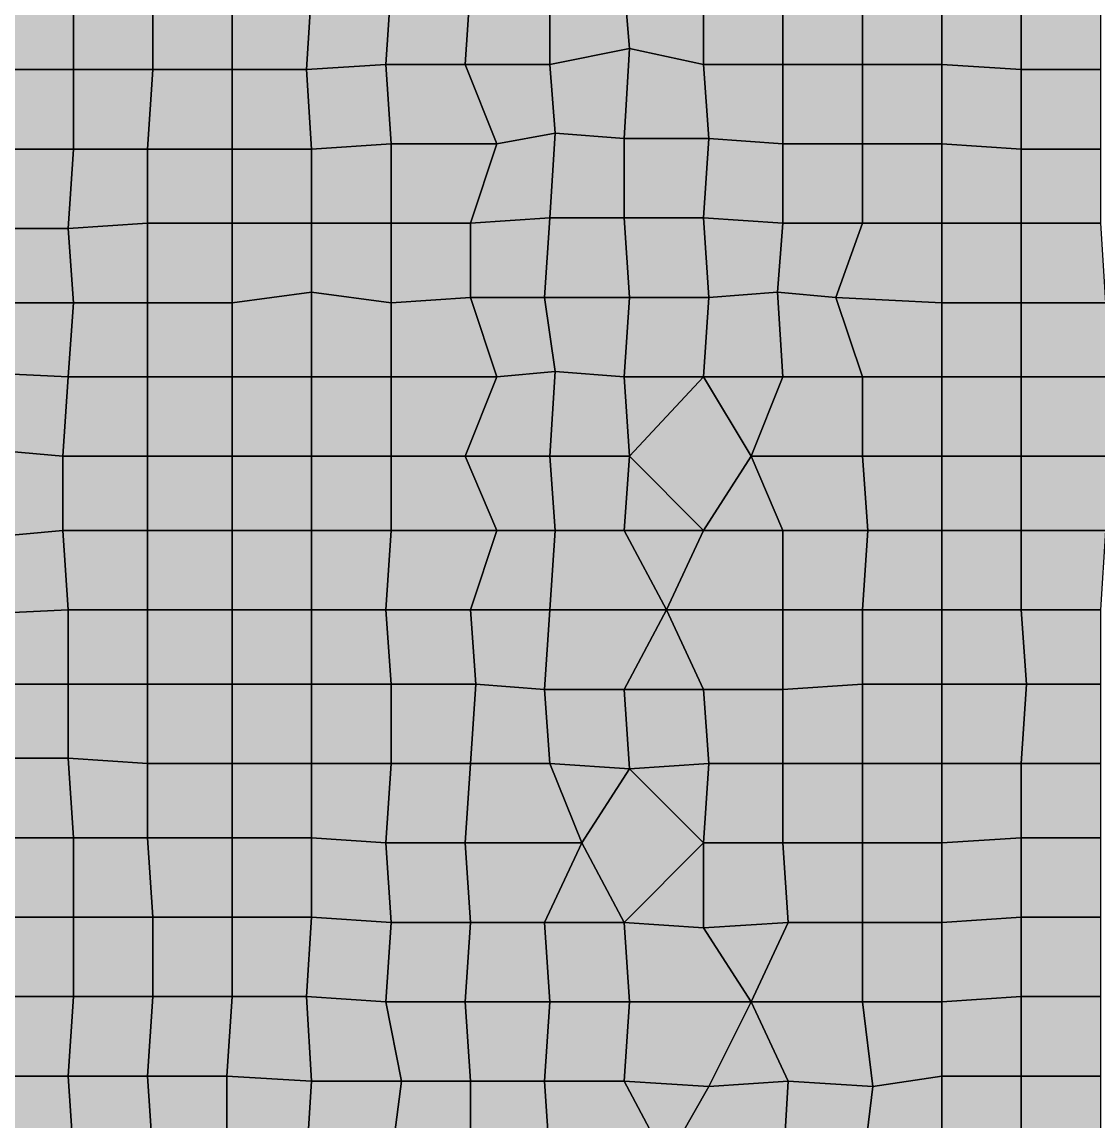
# Model space of a CAD drawing. Header units: metres. Extents: x -7480 to 79269, y -9100 to 45880.
# Drawn here: x 26166 to 30230, y 5750 to 9900 of the extents above; entities that cross this region are included whole.
import ezdxf

# ---------------------------------------------------------------- set-up
doc = ezdxf.new("R2010")
doc.units = ezdxf.units.M
for name, color, linetype in [('COLOR_1', 1, 'Continuous'), ('COLOR_181', 181, 'Continuous'), ('COLOR_3', 3, 'Continuous'), ('COLOR_5', 5, 'Continuous')]:
    doc.layers.add(name, color=color, linetype=linetype)

msp = doc.modelspace()

# ---------------------------------------------------------------- hatches: boundary and pattern name
at = {"layer": 'COLOR_1'}
for points in [[(26060, 9720), (26360, 9720), (26360, 10020), (26060, 10020)], [(26360, 9720), (26660, 9720), (26660, 10020), (26360, 10020)], [(26040, 9420), (26360, 9420), (26360, 9720), (26060, 9720)], [(26640, 9420), (26960, 9420), (26960, 9720), (26660, 9720)], [(26040, 9420), (26060, 9120), (26340, 9120), (26360, 9420)], [(26060, 9120), (26080, 8840), (26360, 8840), (26340, 9120)], [(26020, 7400), (26060, 7120), (26340, 7120), (26340, 7400)], [(26040, 6820), (26360, 6820), (26340, 7120), (26060, 7120)], [(26040, 6820), (26060, 6520), (26360, 6520), (26360, 6820)], [(26640, 6820), (26660, 6520), (26960, 6520), (26960, 6820)], [(26060, 6220), (26360, 6220), (26360, 6520), (26060, 6520)], [(26360, 6220), (26660, 6220), (26660, 6520), (26360, 6520)]]:
    msp.add_hatch(color=256, dxfattribs=at).paths.add_polyline_path(points)
at = {"layer": 'COLOR_181'}
for points in [[(26660, 9720), (26960, 9720), (26960, 10020), (26660, 10020)], [(26960, 9720), (27240, 9720), (27260, 10020), (26960, 10020)], [(27240, 9720), (27540, 9740), (27560, 10040), (27260, 10020)], [(27540, 9740), (27840, 9740), (27860, 10040), (27560, 10040)], [(27840, 9740), (28160, 9740), (28160, 10040), (27860, 10040)], [(28160, 9740), (28460, 9800), (28440, 10040), (28160, 10040)], [(28440, 10040), (28460, 9800), (28740, 9740), (28740, 10040)], [(28740, 9740), (29040, 9740), (29040, 10040), (28740, 10040)], [(29040, 9740), (29340, 9740), (29340, 10040), (29040, 10040)], [(29340, 9740), (29640, 9740), (29640, 10040), (29340, 10040)], [(29640, 9740), (29940, 9720), (29940, 10020), (29640, 10040)], [(29940, 9720), (30240, 9720), (30240, 10020), (29940, 10020)], [(28160, 9740), (28180, 9480), (28440, 9460), (28460, 9800)], [(28440, 9460), (28760, 9460), (28740, 9740), (28460, 9800)], [(26960, 9420), (27260, 9420), (27240, 9720), (26960, 9720)], [(27240, 9720), (27260, 9420), (27560, 9440), (27540, 9740)], [(27540, 9740), (27560, 9440), (27960, 9440), (27840, 9740)], [(27840, 9740), (27960, 9440), (28180, 9480), (28160, 9740)], [(28740, 9740), (28760, 9460), (29040, 9440), (29040, 9740)], [(29040, 9440), (29340, 9440), (29340, 9740), (29040, 9740)], [(29340, 9440), (29640, 9440), (29640, 9740), (29340, 9740)], [(29640, 9440), (29940, 9420), (29940, 9720), (29640, 9740)], [(29940, 9420), (30240, 9420), (30240, 9720), (29940, 9720)], [(27860, 9140), (28160, 9160), (28180, 9480), (27960, 9440)], [(28160, 9160), (28440, 9160), (28440, 9460), (28180, 9480)], [(27260, 9140), (27560, 9140), (27560, 9440), (27260, 9420)], [(27560, 9140), (27860, 9140), (27960, 9440), (27560, 9440)], [(28440, 9160), (28740, 9160), (28760, 9460), (28440, 9460)], [(28740, 9160), (29040, 9140), (29040, 9440), (28760, 9460)], [(29040, 9140), (29340, 9140), (29340, 9440), (29040, 9440)], [(29340, 9140), (29640, 9140), (29640, 9440), (29340, 9440)], [(29640, 9140), (29940, 9140), (29940, 9420), (29640, 9440)], [(26640, 9140), (26960, 9140), (26960, 9420), (26640, 9420)], [(26960, 9140), (27260, 9140), (27260, 9420), (26960, 9420)], [(29940, 9140), (30240, 9140), (30240, 9420), (29940, 9420)], [(26640, 8840), (26960, 8840), (26960, 9140), (26640, 9140)], [(26960, 8840), (27260, 8880), (27260, 9140), (26960, 9140)], [(27260, 8880), (27560, 8840), (27560, 9140), (27260, 9140)], [(27560, 8840), (27860, 8860), (27860, 9140), (27560, 9140)], [(27860, 8860), (28140, 8860), (28160, 9160), (27860, 9140)], [(28140, 8860), (28460, 8860), (28440, 9160), (28160, 9160)], [(28440, 9160), (28460, 8860), (28760, 8860), (28740, 9160)], [(28740, 9160), (28760, 8860), (29020, 8880), (29040, 9140)], [(29020, 8880), (29240, 8860), (29340, 9140), (29040, 9140)], [(29240, 8860), (29640, 8840), (29640, 9140), (29340, 9140)], [(29640, 8840), (29940, 8840), (29940, 9140), (29640, 9140)], [(29940, 8840), (30260, 8840), (30240, 9140), (29940, 9140)], [(26640, 8560), (26960, 8560), (26960, 8840), (26640, 8840)], [(26960, 8560), (27260, 8560), (27260, 8880), (26960, 8840)], [(27260, 8560), (27560, 8560), (27560, 8840), (27260, 8880)], [(27560, 8560), (27960, 8560), (27860, 8860), (27560, 8840)], [(27860, 8860), (27960, 8560), (28180, 8580), (28140, 8860)], [(28140, 8860), (28180, 8580), (28440, 8560), (28460, 8860)], [(28440, 8560), (28740, 8560), (28760, 8860), (28460, 8860)], [(28740, 8560), (29040, 8560), (29020, 8880), (28760, 8860)], [(29020, 8880), (29040, 8560), (29340, 8560), (29240, 8860)], [(29240, 8860), (29340, 8560), (29640, 8560), (29640, 8840)], [(29640, 8560), (29940, 8560), (29940, 8840), (29640, 8840)], [(29940, 8560), (30260, 8560), (30260, 8840), (29940, 8840)], [(26640, 8260), (26960, 8260), (26960, 8560), (26640, 8560)], [(26960, 8260), (27260, 8260), (27260, 8560), (26960, 8560)], [(27260, 8260), (27560, 8260), (27560, 8560), (27260, 8560)], [(27560, 8260), (27840, 8260), (27960, 8560), (27560, 8560)], [(27840, 8260), (28160, 8260), (28180, 8580), (27960, 8560)], [(28160, 8260), (28460, 8260), (28440, 8560), (28180, 8580)], [(28440, 8560), (28460, 8260), (28740, 8560)], [(28460, 8260), (28740, 7980), (28920, 8260), (28740, 8560)], [(28740, 8560), (28920, 8260), (29040, 8560)], [(28920, 8260), (29340, 8260), (29340, 8560), (29040, 8560)], [(29340, 8260), (29640, 8260), (29640, 8560), (29340, 8560)], [(29640, 8260), (29940, 8260), (29940, 8560), (29640, 8560)], [(29940, 8260), (30260, 8260), (30260, 8560), (29940, 8560)], [(26640, 7980), (26960, 7980), (26960, 8260), (26640, 8260)], [(26960, 7980), (27260, 7980), (27260, 8260), (26960, 8260)], [(27260, 7980), (27560, 7980), (27560, 8260), (27260, 8260)], [(27560, 7980), (27960, 7980), (27840, 8260), (27560, 8260)], [(27840, 8260), (27960, 7980), (28180, 7980), (28160, 8260)], [(28160, 8260), (28180, 7980), (28440, 7980), (28460, 8260)], [(28440, 7980), (28740, 7980), (28460, 8260)], [(28740, 7980), (29040, 7980), (28920, 8260)], [(28920, 8260), (29040, 7980), (29360, 7980), (29340, 8260)], [(29340, 8260), (29360, 7980), (29640, 7980), (29640, 8260)], [(29640, 7980), (29940, 7980), (29940, 8260), (29640, 8260)], [(29940, 7980), (30260, 7980), (30260, 8260), (29940, 8260)], [(26640, 7680), (26960, 7680), (26960, 7980), (26640, 7980)], [(26960, 7680), (27260, 7680), (27260, 7980), (26960, 7980)], [(27260, 7680), (27540, 7680), (27560, 7980), (27260, 7980)], [(27540, 7680), (27860, 7680), (27960, 7980), (27560, 7980)], [(27860, 7680), (28160, 7680), (28180, 7980), (27960, 7980)], [(28160, 7680), (28600, 7680), (28440, 7980), (28180, 7980)], [(28440, 7980), (28600, 7680), (28740, 7980)], [(28600, 7680), (29040, 7680), (29040, 7980), (28740, 7980)], [(29040, 7680), (29340, 7680), (29360, 7980), (29040, 7980)], [(29340, 7680), (29640, 7680), (29640, 7980), (29360, 7980)], [(29640, 7680), (29940, 7680), (29940, 7980), (29640, 7980)], [(29940, 7680), (30240, 7680), (30260, 7980), (29940, 7980)], [(26640, 7400), (26960, 7400), (26960, 7680), (26640, 7680)], [(26960, 7400), (27260, 7400), (27260, 7680), (26960, 7680)], [(27260, 7400), (27560, 7400), (27540, 7680), (27260, 7680)], [(27540, 7680), (27560, 7400), (27880, 7400), (27860, 7680)], [(27860, 7680), (27880, 7400), (28140, 7380), (28160, 7680)], [(28140, 7380), (28440, 7380), (28600, 7680), (28160, 7680)], [(28440, 7380), (28740, 7380), (28600, 7680)], [(28600, 7680), (28740, 7380), (29040, 7380), (29040, 7680)], [(29040, 7380), (29340, 7400), (29340, 7680), (29040, 7680)], [(29340, 7400), (29640, 7400), (29640, 7680), (29340, 7680)], [(29640, 7400), (29960, 7400), (29940, 7680), (29640, 7680)], [(29940, 7680), (29960, 7400), (30240, 7400), (30240, 7680)], [(26640, 7100), (26960, 7100), (26960, 7400), (26640, 7400)], [(26960, 7100), (27260, 7100), (27260, 7400), (26960, 7400)], [(27260, 7100), (27560, 7100), (27560, 7400), (27260, 7400)], [(27560, 7100), (27860, 7100), (27880, 7400), (27560, 7400)], [(27860, 7100), (28160, 7100), (28140, 7380), (27880, 7400)], [(29040, 7100), (29340, 7100), (29340, 7400), (29040, 7380)], [(29340, 7100), (29640, 7100), (29640, 7400), (29340, 7400)], [(29640, 7100), (29940, 7100), (29960, 7400), (29640, 7400)], [(29940, 7100), (30240, 7100), (30240, 7400), (29960, 7400)], [(28140, 7380), (28160, 7100), (28460, 7080), (28440, 7380)], [(28440, 7380), (28460, 7080), (28760, 7100), (28740, 7380)], [(28740, 7380), (28760, 7100), (29040, 7100), (29040, 7380)], [(26640, 6820), (26960, 6820), (26960, 7100), (26640, 7100)], [(26960, 6820), (27260, 6820), (27260, 7100), (26960, 7100)], [(27260, 6820), (27540, 6800), (27560, 7100), (27260, 7100)], [(27540, 6800), (27840, 6800), (27860, 7100), (27560, 7100)], [(27840, 6800), (28280, 6800), (28160, 7100), (27860, 7100)], [(28160, 7100), (28280, 6800), (28460, 7080)], [(28460, 7080), (28740, 6800), (28760, 7100)], [(28740, 6800), (29040, 6800), (29040, 7100), (28760, 7100)], [(29040, 6800), (29340, 6800), (29340, 7100), (29040, 7100)], [(29340, 6800), (29640, 6800), (29640, 7100), (29340, 7100)], [(29640, 6800), (29940, 6820), (29940, 7100), (29640, 7100)], [(29940, 6820), (30240, 6820), (30240, 7100), (29940, 7100)], [(28280, 6800), (28440, 6500), (28740, 6800), (28460, 7080)], [(26960, 6520), (27260, 6520), (27260, 6820), (26960, 6820)], [(27260, 6520), (27560, 6500), (27540, 6800), (27260, 6820)], [(29640, 6500), (29940, 6520), (29940, 6820), (29640, 6800)], [(29940, 6520), (30240, 6520), (30240, 6820), (29940, 6820)], [(27540, 6800), (27560, 6500), (27860, 6500), (27840, 6800)], [(27840, 6800), (27860, 6500), (28140, 6500), (28280, 6800)], [(28140, 6500), (28440, 6500), (28280, 6800)], [(28440, 6500), (28740, 6480), (28740, 6800)], [(28740, 6480), (29060, 6500), (29040, 6800), (28740, 6800)], [(29040, 6800), (29060, 6500), (29340, 6500), (29340, 6800)], [(29340, 6500), (29640, 6500), (29640, 6800), (29340, 6800)], [(26660, 6220), (26960, 6220), (26960, 6520), (26660, 6520)], [(26960, 6220), (27240, 6220), (27260, 6520), (26960, 6520)], [(27240, 6220), (27540, 6200), (27560, 6500), (27260, 6520)], [(29640, 6200), (29940, 6220), (29940, 6520), (29640, 6500)], [(29940, 6220), (30240, 6220), (30240, 6520), (29940, 6520)], [(27540, 6200), (27840, 6200), (27860, 6500), (27560, 6500)], [(27840, 6200), (28160, 6200), (28140, 6500), (27860, 6500)], [(28140, 6500), (28160, 6200), (28460, 6200), (28440, 6500)], [(28440, 6500), (28460, 6200), (28920, 6200), (28740, 6480)], [(28740, 6480), (28920, 6200), (29060, 6500)], [(28920, 6200), (29340, 6200), (29340, 6500), (29060, 6500)], [(29340, 6200), (29640, 6200), (29640, 6500), (29340, 6500)], [(26060, 5920), (26340, 5920), (26360, 6220), (26060, 6220)], [(26340, 5920), (26640, 5920), (26660, 6220), (26360, 6220)], [(26640, 5920), (26940, 5920), (26960, 6220), (26660, 6220)], [(26940, 5920), (27260, 5900), (27240, 6220), (26960, 6220)], [(27240, 6220), (27260, 5900), (27600, 5900), (27540, 6200)], [(27540, 6200), (27600, 5900), (27860, 5900), (27840, 6200)], [(27840, 6200), (27860, 5900), (28140, 5900), (28160, 6200)], [(28140, 5900), (28440, 5900), (28460, 6200), (28160, 6200)], [(28440, 5900), (28760, 5880), (28920, 6200), (28460, 6200)], [(28760, 5880), (29060, 5900), (28920, 6200)], [(28920, 6200), (29060, 5900), (29380, 5880), (29340, 6200)], [(29340, 6200), (29380, 5880), (29640, 5920), (29640, 6200)], [(29640, 5920), (29940, 5920), (29940, 6220), (29640, 6200)], [(29940, 5920), (30240, 5920), (30240, 6220), (29940, 6220)], [(26060, 5620), (26360, 5620), (26340, 5920), (26060, 5920)], [(26340, 5920), (26360, 5620), (26660, 5620), (26640, 5920)], [(26640, 5920), (26660, 5620), (26940, 5600), (26940, 5920)], [(26940, 5600), (27240, 5600), (27260, 5900), (26940, 5920)], [(27240, 5600), (27560, 5600), (27600, 5900), (27260, 5900)], [(27560, 5600), (27860, 5580), (27860, 5900), (27600, 5900)], [(27860, 5580), (28160, 5600), (28140, 5900), (27860, 5900)], [(28140, 5900), (28160, 5600), (28600, 5600), (28440, 5900)], [(28440, 5900), (28600, 5600), (28760, 5880)], [(28600, 5600), (29040, 5560), (29060, 5900), (28760, 5880)], [(29040, 5560), (29340, 5560), (29380, 5880), (29060, 5900)], [(29340, 5560), (29640, 5560), (29640, 5920), (29380, 5880)], [(29640, 5560), (29940, 5660), (29940, 5920), (29640, 5920)], [(29940, 5660), (30240, 5640), (30240, 5920), (29940, 5920)]]:
    msp.add_hatch(color=256, dxfattribs=at).paths.add_polyline_path(points)
at = {"layer": 'COLOR_3'}
for points in [[(26360, 9420), (26640, 9420), (26660, 9720), (26360, 9720)], [(26340, 9120), (26640, 9140), (26640, 9420), (26360, 9420)], [(26340, 9120), (26360, 8840), (26640, 8840), (26640, 9140)], [(25920, 8580), (26340, 8560), (26360, 8840), (26080, 8840)], [(26340, 8560), (26640, 8560), (26640, 8840), (26360, 8840)], [(25920, 7660), (26020, 7400), (26340, 7400), (26340, 7680)], [(26340, 7400), (26640, 7400), (26640, 7680), (26340, 7680)], [(26340, 7120), (26640, 7100), (26640, 7400), (26340, 7400)], [(26340, 7120), (26360, 6820), (26640, 6820), (26640, 7100)], [(26360, 6520), (26660, 6520), (26640, 6820), (26360, 6820)]]:
    msp.add_hatch(color=256, dxfattribs=at).paths.add_polyline_path(points)
at = {"layer": 'COLOR_5'}
for points in [[(25880, 8300), (26320, 8260), (26340, 8560), (25920, 8580)], [(26320, 8260), (26640, 8260), (26640, 8560), (26340, 8560)], [(25880, 7940), (26320, 7980), (26320, 8260), (25880, 8300)], [(26320, 7980), (26640, 7980), (26640, 8260), (26320, 8260)], [(25880, 7940), (25920, 7660), (26340, 7680), (26320, 7980)], [(26320, 7980), (26340, 7680), (26640, 7680), (26640, 7980)]]:
    msp.add_hatch(color=256, dxfattribs=at).paths.add_polyline_path(points)

# ---------------------------------------------------------------- linework, layer by layer
at = {"layer": 'COLOR_1'}
for points in [[(26060, 9720), (26360, 9720), (26360, 10020), (26060, 10020)], [(26360, 9720), (26660, 9720), (26660, 10020), (26360, 10020)], [(26040, 9420), (26360, 9420), (26360, 9720), (26060, 9720)], [(26640, 9420), (26960, 9420), (26960, 9720), (26660, 9720)], [(26040, 9420), (26060, 9120), (26340, 9120), (26360, 9420)], [(26060, 9120), (26080, 8840), (26360, 8840), (26340, 9120)], [(26020, 7400), (26060, 7120), (26340, 7120), (26340, 7400)], [(26040, 6820), (26360, 6820), (26340, 7120), (26060, 7120)], [(26040, 6820), (26060, 6520), (26360, 6520), (26360, 6820)], [(26640, 6820), (26660, 6520), (26960, 6520), (26960, 6820)], [(26060, 6220), (26360, 6220), (26360, 6520), (26060, 6520)], [(26360, 6220), (26660, 6220), (26660, 6520), (26360, 6520)]]:
    msp.add_lwpolyline(points, close=True, dxfattribs=at)
at = {"layer": 'COLOR_181'}
for points in [[(26660, 9720), (26960, 9720), (26960, 10020), (26660, 10020)], [(26960, 9720), (27240, 9720), (27260, 10020), (26960, 10020)], [(27240, 9720), (27540, 9740), (27560, 10040), (27260, 10020)], [(27540, 9740), (27840, 9740), (27860, 10040), (27560, 10040)], [(27840, 9740), (28160, 9740), (28160, 10040), (27860, 10040)], [(28160, 9740), (28460, 9800), (28440, 10040), (28160, 10040)], [(28440, 10040), (28460, 9800), (28740, 9740), (28740, 10040)], [(28740, 9740), (29040, 9740), (29040, 10040), (28740, 10040)], [(29040, 9740), (29340, 9740), (29340, 10040), (29040, 10040)], [(29340, 9740), (29640, 9740), (29640, 10040), (29340, 10040)], [(29640, 9740), (29940, 9720), (29940, 10020), (29640, 10040)], [(29940, 9720), (30240, 9720), (30240, 10020), (29940, 10020)], [(28160, 9740), (28180, 9480), (28440, 9460), (28460, 9800)], [(28440, 9460), (28760, 9460), (28740, 9740), (28460, 9800)], [(26960, 9420), (27260, 9420), (27240, 9720), (26960, 9720)], [(27240, 9720), (27260, 9420), (27560, 9440), (27540, 9740)], [(27540, 9740), (27560, 9440), (27960, 9440), (27840, 9740)], [(27840, 9740), (27960, 9440), (28180, 9480), (28160, 9740)], [(28740, 9740), (28760, 9460), (29040, 9440), (29040, 9740)], [(29040, 9440), (29340, 9440), (29340, 9740), (29040, 9740)], [(29340, 9440), (29640, 9440), (29640, 9740), (29340, 9740)], [(29640, 9440), (29940, 9420), (29940, 9720), (29640, 9740)], [(29940, 9420), (30240, 9420), (30240, 9720), (29940, 9720)], [(27860, 9140), (28160, 9160), (28180, 9480), (27960, 9440)], [(28160, 9160), (28440, 9160), (28440, 9460), (28180, 9480)], [(27260, 9140), (27560, 9140), (27560, 9440), (27260, 9420)], [(27560, 9140), (27860, 9140), (27960, 9440), (27560, 9440)], [(28440, 9160), (28740, 9160), (28760, 9460), (28440, 9460)], [(28740, 9160), (29040, 9140), (29040, 9440), (28760, 9460)], [(29040, 9140), (29340, 9140), (29340, 9440), (29040, 9440)], [(29340, 9140), (29640, 9140), (29640, 9440), (29340, 9440)], [(29640, 9140), (29940, 9140), (29940, 9420), (29640, 9440)], [(26640, 9140), (26960, 9140), (26960, 9420), (26640, 9420)], [(26960, 9140), (27260, 9140), (27260, 9420), (26960, 9420)], [(29940, 9140), (30240, 9140), (30240, 9420), (29940, 9420)], [(26640, 8840), (26960, 8840), (26960, 9140), (26640, 9140)], [(26960, 8840), (27260, 8880), (27260, 9140), (26960, 9140)], [(27260, 8880), (27560, 8840), (27560, 9140), (27260, 9140)], [(27560, 8840), (27860, 8860), (27860, 9140), (27560, 9140)], [(27860, 8860), (28140, 8860), (28160, 9160), (27860, 9140)], [(28140, 8860), (28460, 8860), (28440, 9160), (28160, 9160)], [(28440, 9160), (28460, 8860), (28760, 8860), (28740, 9160)], [(28740, 9160), (28760, 8860), (29020, 8880), (29040, 9140)], [(29020, 8880), (29240, 8860), (29340, 9140), (29040, 9140)], [(29240, 8860), (29640, 8840), (29640, 9140), (29340, 9140)], [(29640, 8840), (29940, 8840), (29940, 9140), (29640, 9140)], [(29940, 8840), (30260, 8840), (30240, 9140), (29940, 9140)], [(26640, 8560), (26960, 8560), (26960, 8840), (26640, 8840)], [(26960, 8560), (27260, 8560), (27260, 8880), (26960, 8840)], [(27260, 8560), (27560, 8560), (27560, 8840), (27260, 8880)], [(27560, 8560), (27960, 8560), (27860, 8860), (27560, 8840)], [(27860, 8860), (27960, 8560), (28180, 8580), (28140, 8860)], [(28140, 8860), (28180, 8580), (28440, 8560), (28460, 8860)], [(28440, 8560), (28740, 8560), (28760, 8860), (28460, 8860)], [(28740, 8560), (29040, 8560), (29020, 8880), (28760, 8860)], [(29020, 8880), (29040, 8560), (29340, 8560), (29240, 8860)], [(29240, 8860), (29340, 8560), (29640, 8560), (29640, 8840)], [(29640, 8560), (29940, 8560), (29940, 8840), (29640, 8840)], [(29940, 8560), (30260, 8560), (30260, 8840), (29940, 8840)], [(26640, 8260), (26960, 8260), (26960, 8560), (26640, 8560)], [(26960, 8260), (27260, 8260), (27260, 8560), (26960, 8560)], [(27260, 8260), (27560, 8260), (27560, 8560), (27260, 8560)], [(27560, 8260), (27840, 8260), (27960, 8560), (27560, 8560)], [(27840, 8260), (28160, 8260), (28180, 8580), (27960, 8560)], [(28160, 8260), (28460, 8260), (28440, 8560), (28180, 8580)], [(28440, 8560), (28460, 8260), (28740, 8560)], [(28460, 8260), (28740, 7980), (28920, 8260), (28740, 8560)], [(28740, 8560), (28920, 8260), (29040, 8560)], [(28920, 8260), (29340, 8260), (29340, 8560), (29040, 8560)], [(29340, 8260), (29640, 8260), (29640, 8560), (29340, 8560)], [(29640, 8260), (29940, 8260), (29940, 8560), (29640, 8560)], [(29940, 8260), (30260, 8260), (30260, 8560), (29940, 8560)], [(26640, 7980), (26960, 7980), (26960, 8260), (26640, 8260)], [(26960, 7980), (27260, 7980), (27260, 8260), (26960, 8260)], [(27260, 7980), (27560, 7980), (27560, 8260), (27260, 8260)], [(27560, 7980), (27960, 7980), (27840, 8260), (27560, 8260)], [(27840, 8260), (27960, 7980), (28180, 7980), (28160, 8260)], [(28160, 8260), (28180, 7980), (28440, 7980), (28460, 8260)], [(28440, 7980), (28740, 7980), (28460, 8260)], [(28740, 7980), (29040, 7980), (28920, 8260)], [(28920, 8260), (29040, 7980), (29360, 7980), (29340, 8260)], [(29340, 8260), (29360, 7980), (29640, 7980), (29640, 8260)], [(29640, 7980), (29940, 7980), (29940, 8260), (29640, 8260)], [(29940, 7980), (30260, 7980), (30260, 8260), (29940, 8260)], [(26640, 7680), (26960, 7680), (26960, 7980), (26640, 7980)], [(26960, 7680), (27260, 7680), (27260, 7980), (26960, 7980)], [(27260, 7680), (27540, 7680), (27560, 7980), (27260, 7980)], [(27540, 7680), (27860, 7680), (27960, 7980), (27560, 7980)], [(27860, 7680), (28160, 7680), (28180, 7980), (27960, 7980)], [(28160, 7680), (28600, 7680), (28440, 7980), (28180, 7980)], [(28440, 7980), (28600, 7680), (28740, 7980)], [(28600, 7680), (29040, 7680), (29040, 7980), (28740, 7980)], [(29040, 7680), (29340, 7680), (29360, 7980), (29040, 7980)], [(29340, 7680), (29640, 7680), (29640, 7980), (29360, 7980)], [(29640, 7680), (29940, 7680), (29940, 7980), (29640, 7980)], [(29940, 7680), (30240, 7680), (30260, 7980), (29940, 7980)], [(26640, 7400), (26960, 7400), (26960, 7680), (26640, 7680)], [(26960, 7400), (27260, 7400), (27260, 7680), (26960, 7680)], [(27260, 7400), (27560, 7400), (27540, 7680), (27260, 7680)], [(27540, 7680), (27560, 7400), (27880, 7400), (27860, 7680)], [(27860, 7680), (27880, 7400), (28140, 7380), (28160, 7680)], [(28140, 7380), (28440, 7380), (28600, 7680), (28160, 7680)], [(28440, 7380), (28740, 7380), (28600, 7680)], [(28600, 7680), (28740, 7380), (29040, 7380), (29040, 7680)], [(29040, 7380), (29340, 7400), (29340, 7680), (29040, 7680)], [(29340, 7400), (29640, 7400), (29640, 7680), (29340, 7680)], [(29640, 7400), (29960, 7400), (29940, 7680), (29640, 7680)], [(29940, 7680), (29960, 7400), (30240, 7400), (30240, 7680)], [(26640, 7100), (26960, 7100), (26960, 7400), (26640, 7400)], [(26960, 7100), (27260, 7100), (27260, 7400), (26960, 7400)], [(27260, 7100), (27560, 7100), (27560, 7400), (27260, 7400)], [(27560, 7100), (27860, 7100), (27880, 7400), (27560, 7400)], [(27860, 7100), (28160, 7100), (28140, 7380), (27880, 7400)], [(29040, 7100), (29340, 7100), (29340, 7400), (29040, 7380)], [(29340, 7100), (29640, 7100), (29640, 7400), (29340, 7400)], [(29640, 7100), (29940, 7100), (29960, 7400), (29640, 7400)], [(29940, 7100), (30240, 7100), (30240, 7400), (29960, 7400)], [(28140, 7380), (28160, 7100), (28460, 7080), (28440, 7380)], [(28440, 7380), (28460, 7080), (28760, 7100), (28740, 7380)], [(28740, 7380), (28760, 7100), (29040, 7100), (29040, 7380)], [(26640, 6820), (26960, 6820), (26960, 7100), (26640, 7100)], [(26960, 6820), (27260, 6820), (27260, 7100), (26960, 7100)], [(27260, 6820), (27540, 6800), (27560, 7100), (27260, 7100)], [(27540, 6800), (27840, 6800), (27860, 7100), (27560, 7100)], [(27840, 6800), (28280, 6800), (28160, 7100), (27860, 7100)], [(28160, 7100), (28280, 6800), (28460, 7080)], [(28460, 7080), (28740, 6800), (28760, 7100)], [(28740, 6800), (29040, 6800), (29040, 7100), (28760, 7100)], [(29040, 6800), (29340, 6800), (29340, 7100), (29040, 7100)], [(29340, 6800), (29640, 6800), (29640, 7100), (29340, 7100)], [(29640, 6800), (29940, 6820), (29940, 7100), (29640, 7100)], [(29940, 6820), (30240, 6820), (30240, 7100), (29940, 7100)], [(28280, 6800), (28440, 6500), (28740, 6800), (28460, 7080)], [(26960, 6520), (27260, 6520), (27260, 6820), (26960, 6820)], [(27260, 6520), (27560, 6500), (27540, 6800), (27260, 6820)], [(29640, 6500), (29940, 6520), (29940, 6820), (29640, 6800)], [(29940, 6520), (30240, 6520), (30240, 6820), (29940, 6820)], [(27540, 6800), (27560, 6500), (27860, 6500), (27840, 6800)], [(27840, 6800), (27860, 6500), (28140, 6500), (28280, 6800)], [(28140, 6500), (28440, 6500), (28280, 6800)], [(28440, 6500), (28740, 6480), (28740, 6800)], [(28740, 6480), (29060, 6500), (29040, 6800), (28740, 6800)], [(29040, 6800), (29060, 6500), (29340, 6500), (29340, 6800)], [(29340, 6500), (29640, 6500), (29640, 6800), (29340, 6800)], [(26660, 6220), (26960, 6220), (26960, 6520), (26660, 6520)], [(26960, 6220), (27240, 6220), (27260, 6520), (26960, 6520)], [(27240, 6220), (27540, 6200), (27560, 6500), (27260, 6520)], [(29640, 6200), (29940, 6220), (29940, 6520), (29640, 6500)], [(29940, 6220), (30240, 6220), (30240, 6520), (29940, 6520)], [(27540, 6200), (27840, 6200), (27860, 6500), (27560, 6500)], [(27840, 6200), (28160, 6200), (28140, 6500), (27860, 6500)], [(28140, 6500), (28160, 6200), (28460, 6200), (28440, 6500)], [(28440, 6500), (28460, 6200), (28920, 6200), (28740, 6480)], [(28740, 6480), (28920, 6200), (29060, 6500)], [(28920, 6200), (29340, 6200), (29340, 6500), (29060, 6500)], [(29340, 6200), (29640, 6200), (29640, 6500), (29340, 6500)], [(26060, 5920), (26340, 5920), (26360, 6220), (26060, 6220)], [(26340, 5920), (26640, 5920), (26660, 6220), (26360, 6220)], [(26640, 5920), (26940, 5920), (26960, 6220), (26660, 6220)], [(26940, 5920), (27260, 5900), (27240, 6220), (26960, 6220)], [(27240, 6220), (27260, 5900), (27600, 5900), (27540, 6200)], [(27540, 6200), (27600, 5900), (27860, 5900), (27840, 6200)], [(27840, 6200), (27860, 5900), (28140, 5900), (28160, 6200)], [(28140, 5900), (28440, 5900), (28460, 6200), (28160, 6200)], [(28440, 5900), (28760, 5880), (28920, 6200), (28460, 6200)], [(28760, 5880), (29060, 5900), (28920, 6200)], [(28920, 6200), (29060, 5900), (29380, 5880), (29340, 6200)], [(29340, 6200), (29380, 5880), (29640, 5920), (29640, 6200)], [(29640, 5920), (29940, 5920), (29940, 6220), (29640, 6200)], [(29940, 5920), (30240, 5920), (30240, 6220), (29940, 6220)], [(26060, 5620), (26360, 5620), (26340, 5920), (26060, 5920)], [(26340, 5920), (26360, 5620), (26660, 5620), (26640, 5920)], [(26640, 5920), (26660, 5620), (26940, 5600), (26940, 5920)], [(26940, 5600), (27240, 5600), (27260, 5900), (26940, 5920)], [(27240, 5600), (27560, 5600), (27600, 5900), (27260, 5900)], [(27560, 5600), (27860, 5580), (27860, 5900), (27600, 5900)], [(27860, 5580), (28160, 5600), (28140, 5900), (27860, 5900)], [(28140, 5900), (28160, 5600), (28600, 5600), (28440, 5900)], [(28440, 5900), (28600, 5600), (28760, 5880)], [(28600, 5600), (29040, 5560), (29060, 5900), (28760, 5880)], [(29040, 5560), (29340, 5560), (29380, 5880), (29060, 5900)], [(29340, 5560), (29640, 5560), (29640, 5920), (29380, 5880)], [(29640, 5560), (29940, 5660), (29940, 5920), (29640, 5920)], [(29940, 5660), (30240, 5640), (30240, 5920), (29940, 5920)]]:
    msp.add_lwpolyline(points, close=True, dxfattribs=at)
at = {"layer": 'COLOR_3'}
for points in [[(26360, 9420), (26640, 9420), (26660, 9720), (26360, 9720)], [(26340, 9120), (26640, 9140), (26640, 9420), (26360, 9420)], [(26340, 9120), (26360, 8840), (26640, 8840), (26640, 9140)], [(25920, 8580), (26340, 8560), (26360, 8840), (26080, 8840)], [(26340, 8560), (26640, 8560), (26640, 8840), (26360, 8840)], [(25920, 7660), (26020, 7400), (26340, 7400), (26340, 7680)], [(26340, 7400), (26640, 7400), (26640, 7680), (26340, 7680)], [(26340, 7120), (26640, 7100), (26640, 7400), (26340, 7400)], [(26340, 7120), (26360, 6820), (26640, 6820), (26640, 7100)], [(26360, 6520), (26660, 6520), (26640, 6820), (26360, 6820)]]:
    msp.add_lwpolyline(points, close=True, dxfattribs=at)
at = {"layer": 'COLOR_5'}
for points in [[(25880, 8300), (26320, 8260), (26340, 8560), (25920, 8580)], [(26320, 8260), (26640, 8260), (26640, 8560), (26340, 8560)], [(25880, 7940), (26320, 7980), (26320, 8260), (25880, 8300)], [(26320, 7980), (26640, 7980), (26640, 8260), (26320, 8260)], [(25880, 7940), (25920, 7660), (26340, 7680), (26320, 7980)], [(26320, 7980), (26340, 7680), (26640, 7680), (26640, 7980)]]:
    msp.add_lwpolyline(points, close=True, dxfattribs=at)

doc.saveas('drawing.dxf')
